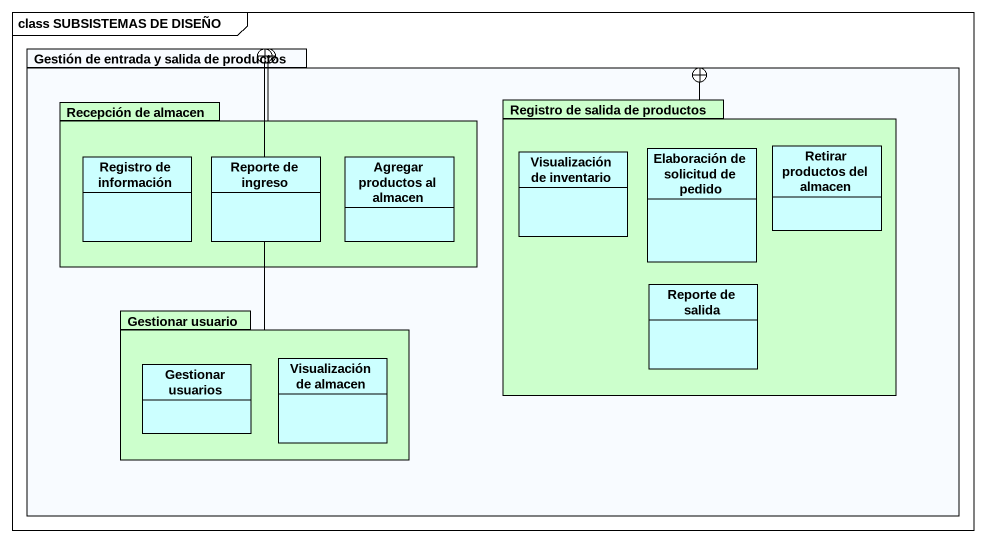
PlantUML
@startuml
mainframe class SUBSISTEMAS DE DISEÑO
hide circle
hide empty members
package "Gestión de entrada y salida de productos" as Gestión_de_entrada_y_salida {
  package "Recepción de almacen" as Recepción_de_almacen #CCFFCC {
    class "Registro de información" as Registro_de_información #CCFFFF
    class "Reporte de ingreso" as Reporte_de_ingreso #CCFFFF
    class "Agregar productos al almacen" as Agregar_productos_al_almacen #CCFFFF
  }
  package "Registro de salida de productos" as Registro_de_salida_de #CCFFCC {
    class "Elaboración de solicitud de pedido" as Elaboración_de_solicitud_de #CCFFFF
    class "Retirar productos del almacen" as Retirar_productos_del #CCFFFF
    class "Visualización de inventario" as Visualización_de_inventario #CCFFFF
    class "Reporte de salida" as Reporte_de_salida #CCFFFF
  }
  package "Gestionar usuario" as Gestionar_usuario #CCFFCC {
    class "Gestionar usuarios" as Gestionar_usuarios #CCFFFF
    class "Visualización de almacen" as Visualización_de_almacen #CCFFFF
  }
}
Recepción_de_almacen -right-+ Gestión_de_entrada_y_salida
Registro_de_salida_de -left-+ Gestión_de_entrada_y_salida
Gestionar_usuario -right-+ Gestión_de_entrada_y_salida
@enduml
